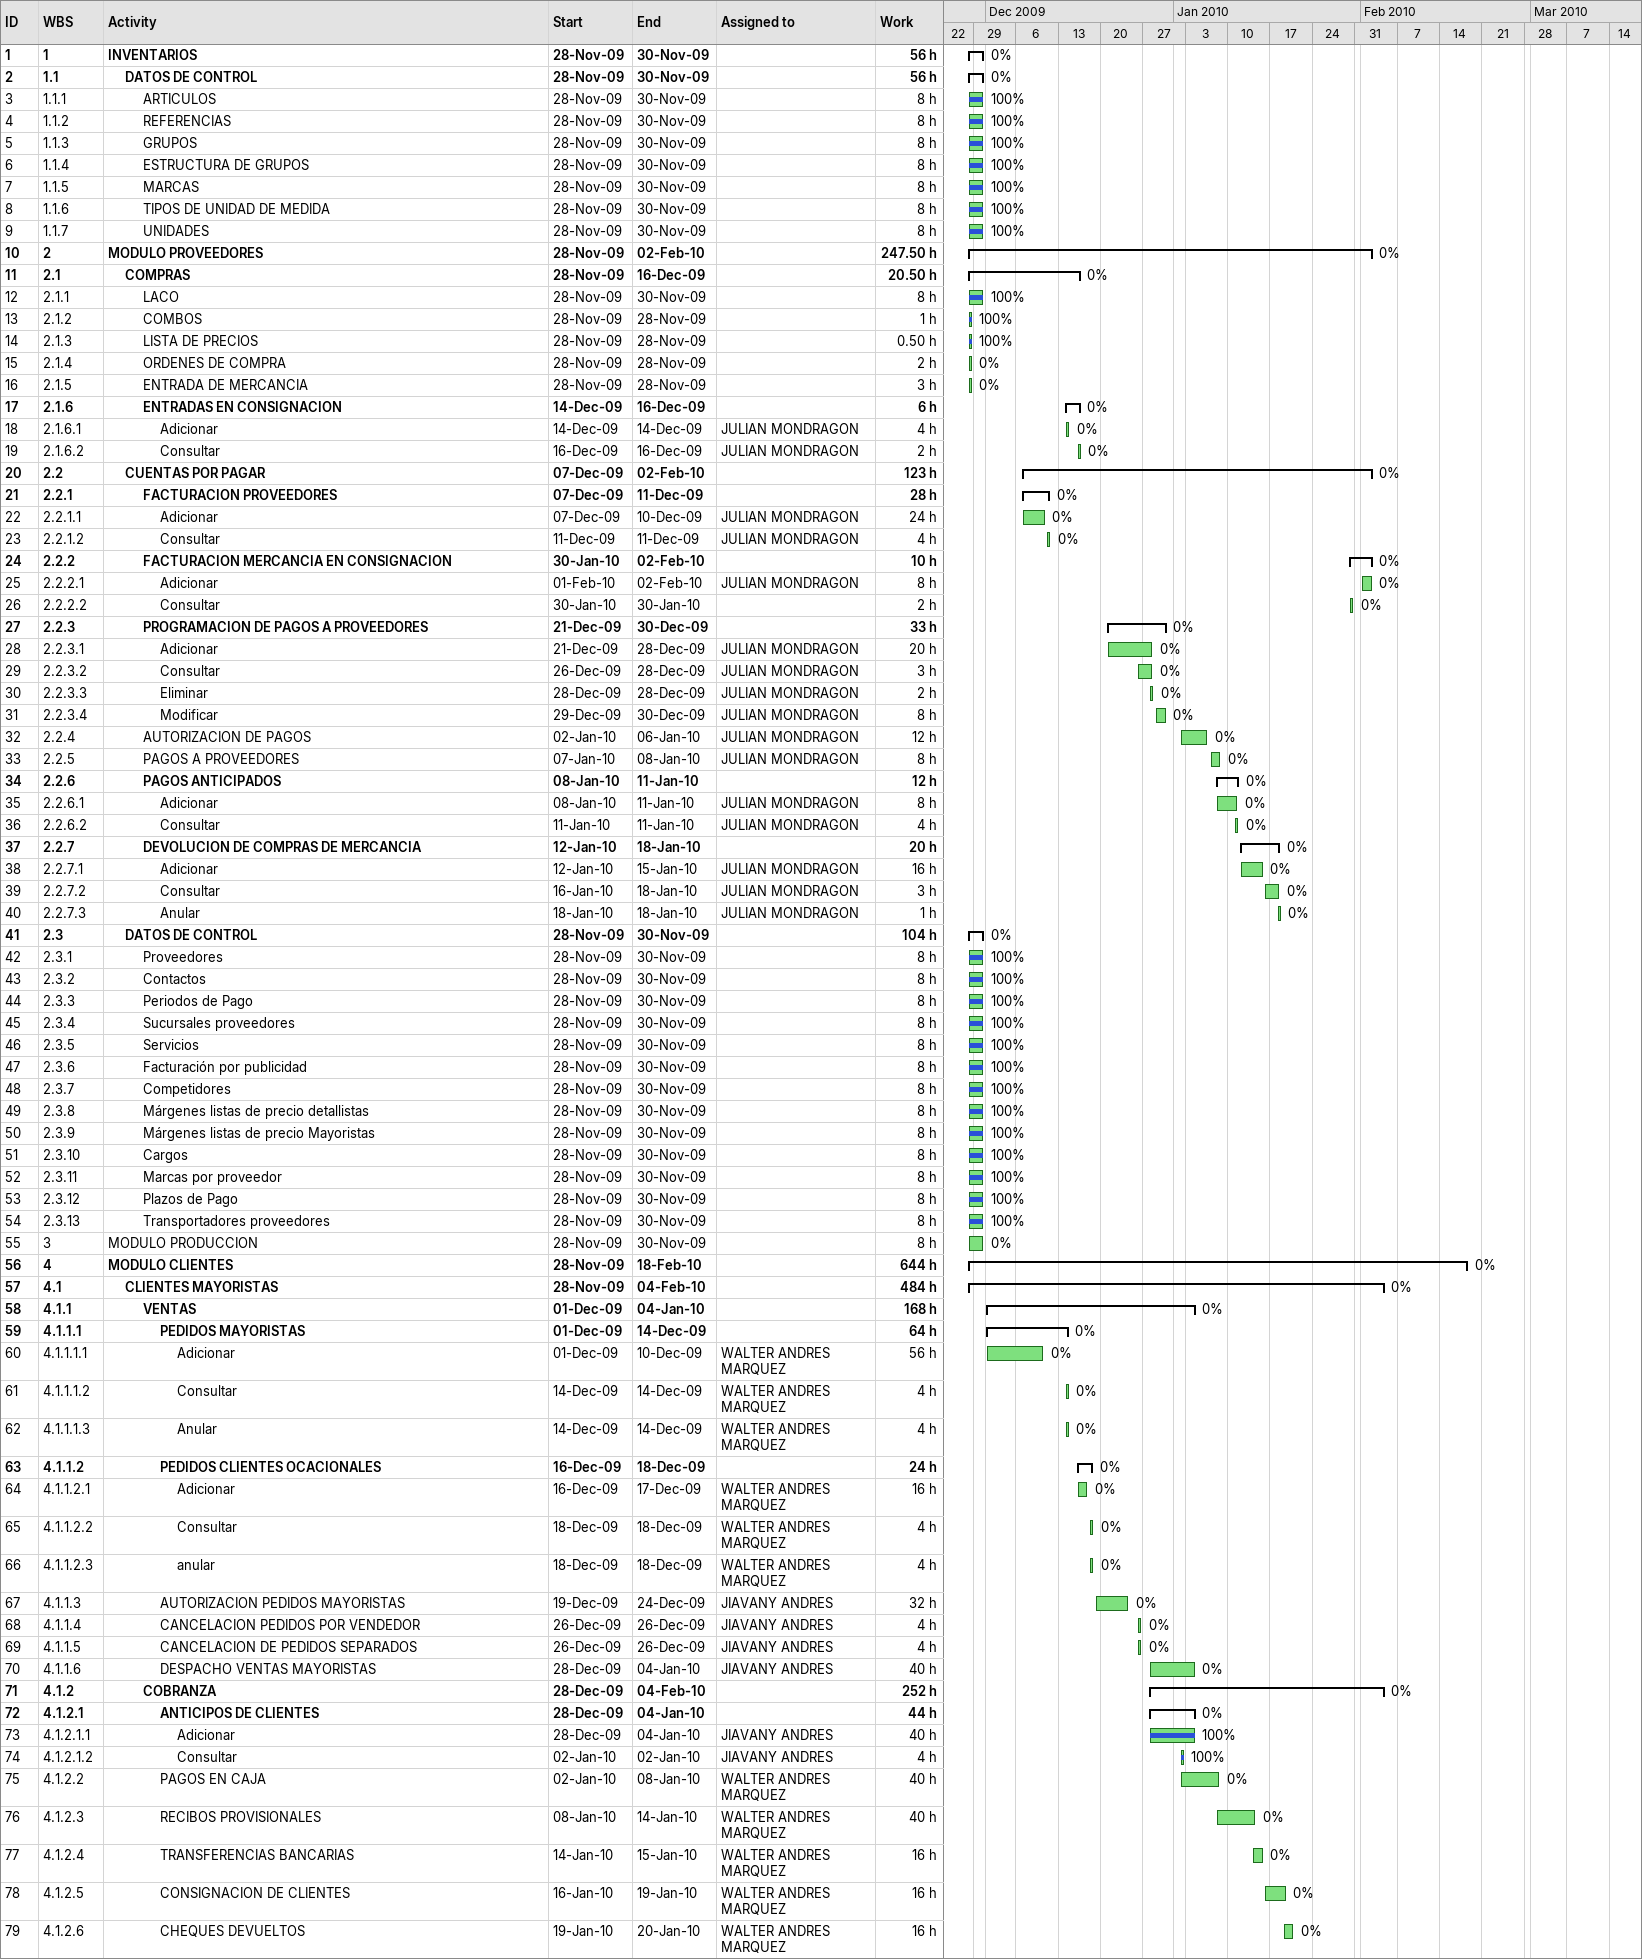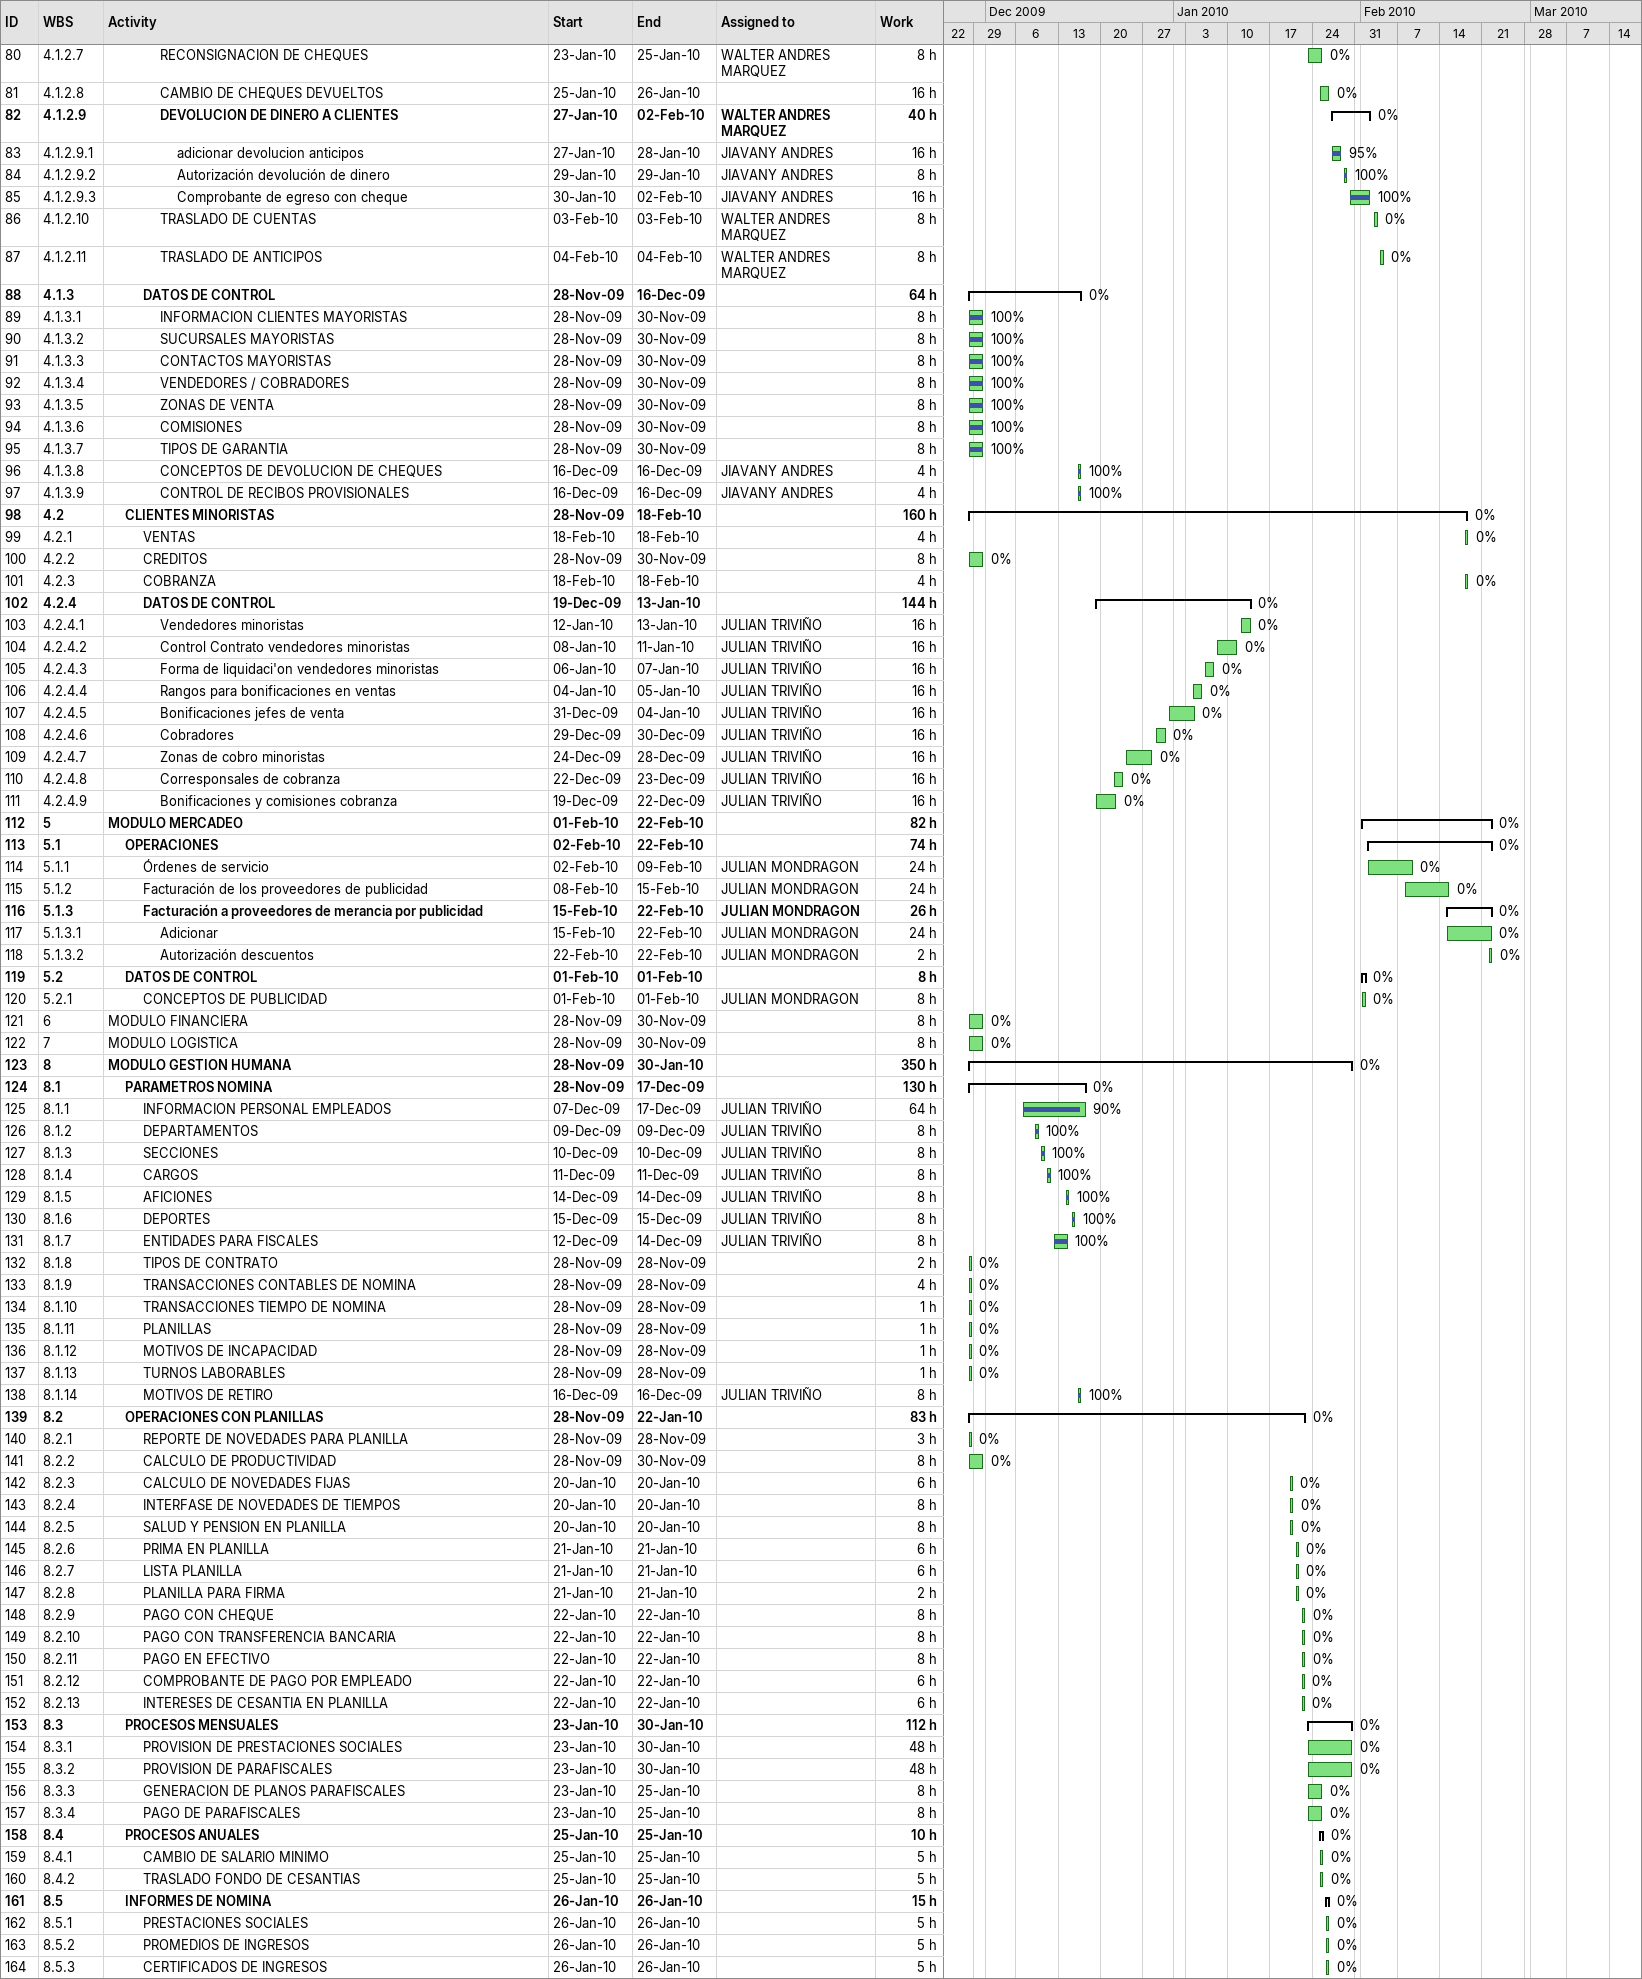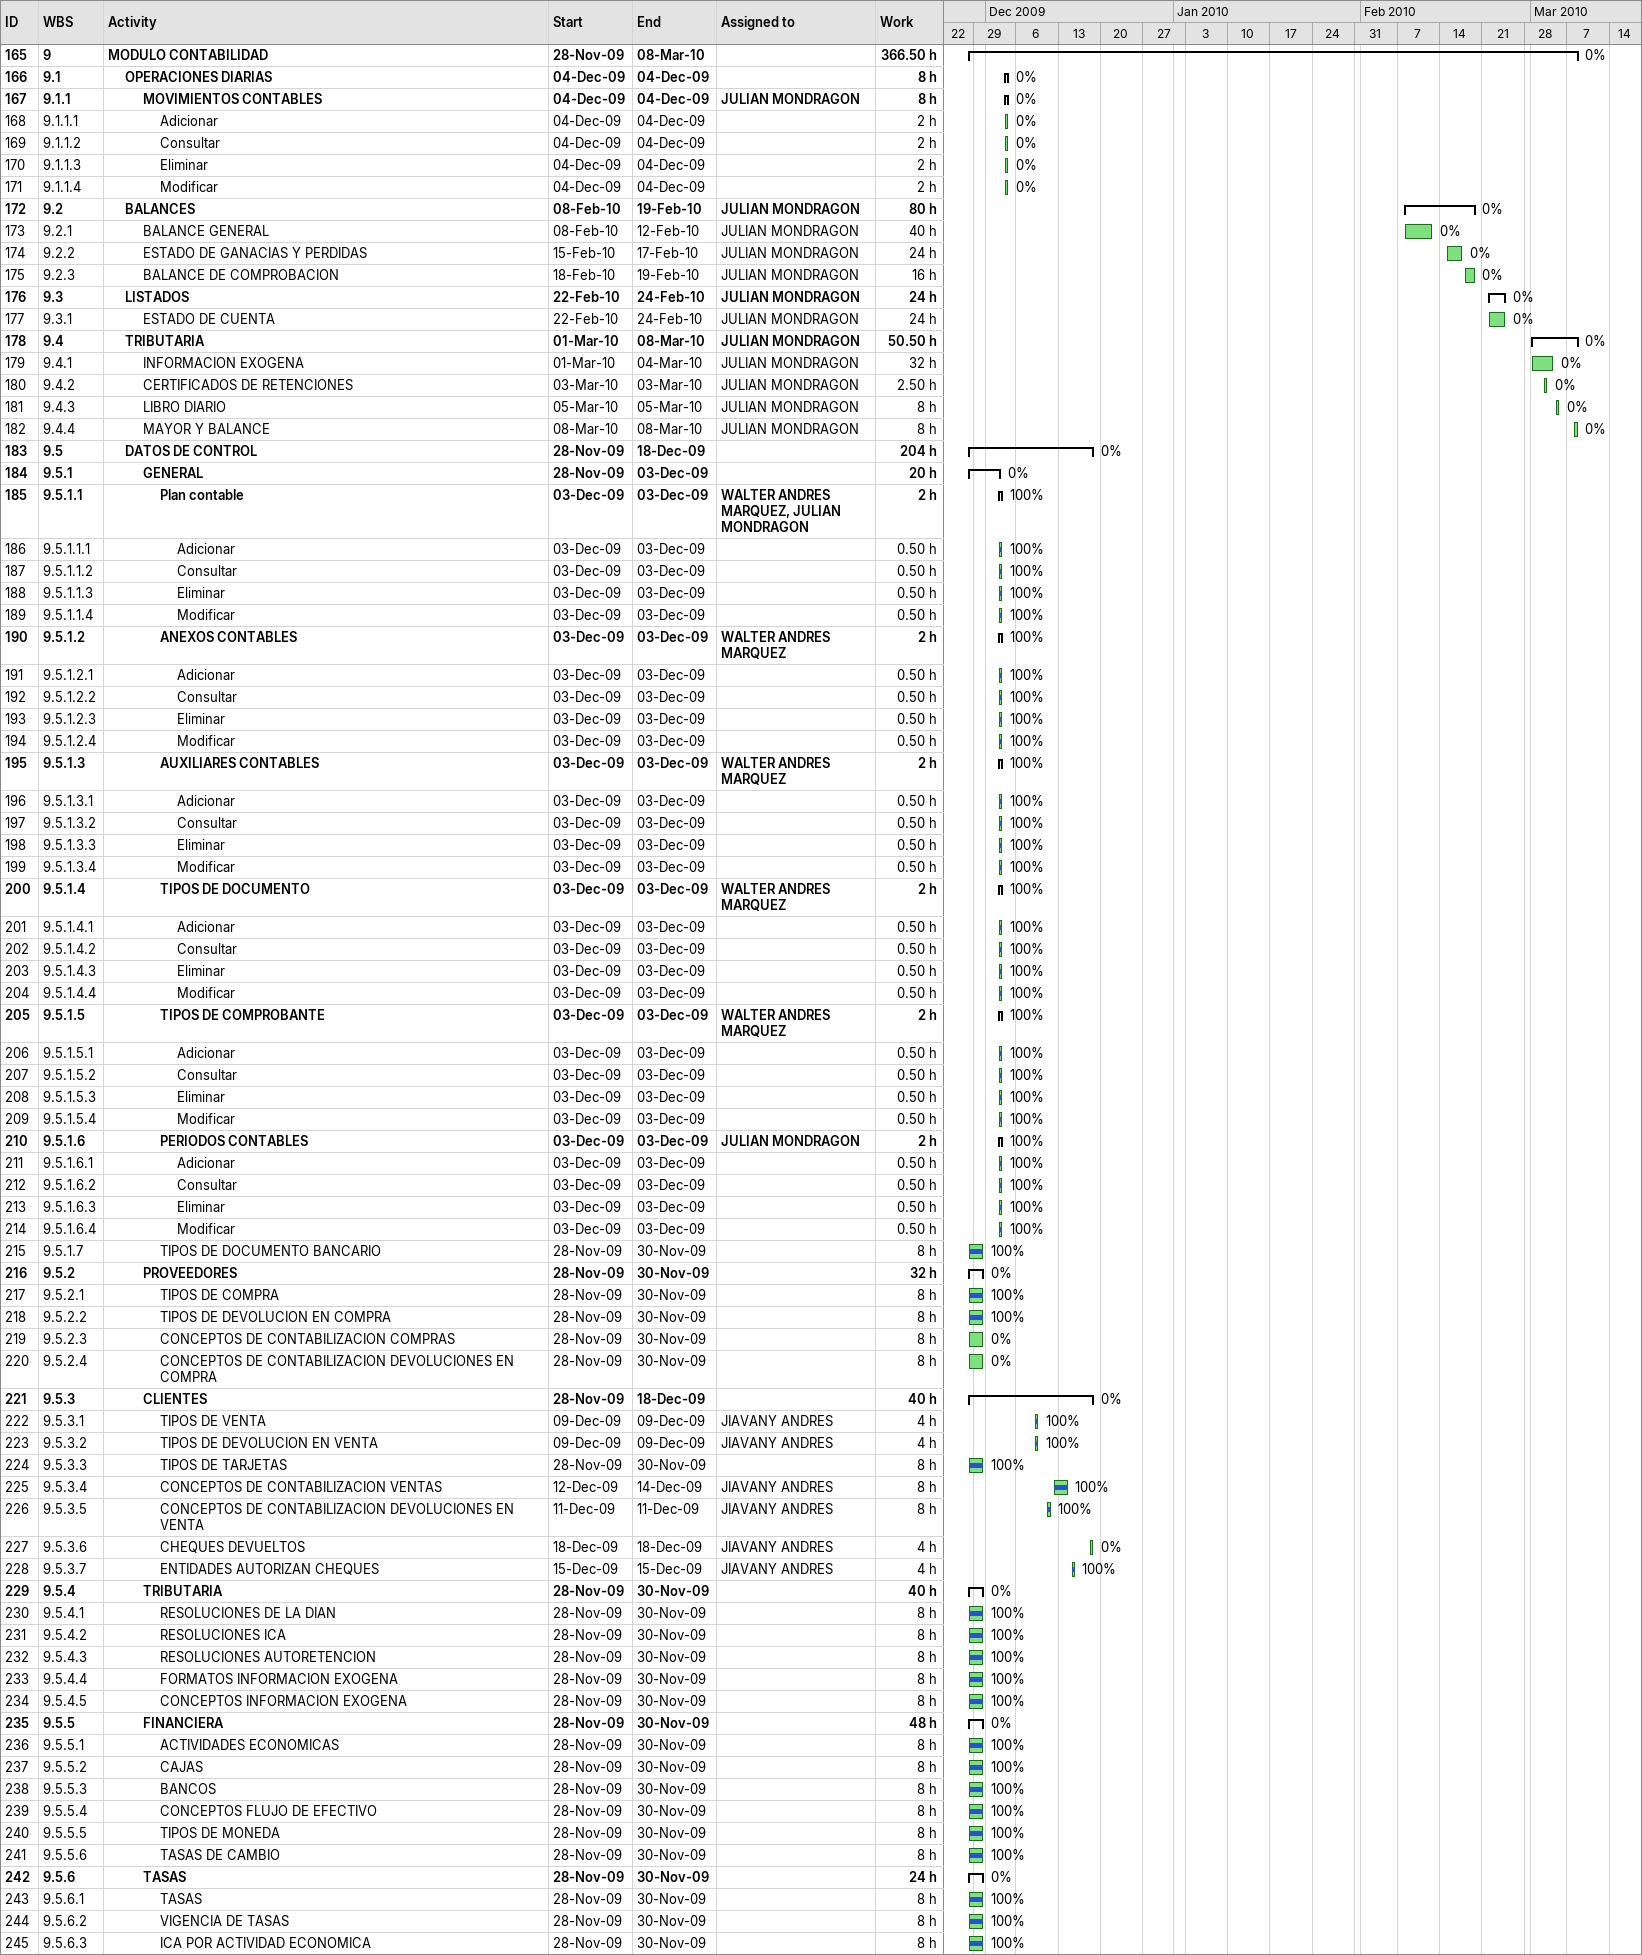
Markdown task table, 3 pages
| ID | WBS | Task | Start | Finish | Resources | % complete | Work (h) |
|---|---|---|---|---|---|---|---|
| 1 | 1 | **INVENTARIOS** | 2009-11-28 | 2009-11-30 |  | 0 | 56 |
| 2 | 1.1 | **DATOS DE CONTROL** | 2009-11-28 | 2009-11-30 |  | 0 | 56 |
| 3 | 1.1.1 | ARTICULOS | 2009-11-28 | 2009-11-30 |  | 100 | 8 |
| 4 | 1.1.2 | REFERENCIAS | 2009-11-28 | 2009-11-30 |  | 100 | 8 |
| 5 | 1.1.3 | GRUPOS | 2009-11-28 | 2009-11-30 |  | 100 | 8 |
| 6 | 1.1.4 | ESTRUCTURA DE GRUPOS | 2009-11-28 | 2009-11-30 |  | 100 | 8 |
| 7 | 1.1.5 | MARCAS | 2009-11-28 | 2009-11-30 |  | 100 | 8 |
| 8 | 1.1.6 | TIPOS DE UNIDAD DE MEDIDA | 2009-11-28 | 2009-11-30 |  | 100 | 8 |
| 9 | 1.1.7 | UNIDADES | 2009-11-28 | 2009-11-30 |  | 100 | 8 |
| 10 | 2 | **MODULO PROVEEDORES** | 2009-11-28 | 2010-02-02 |  | 0 | 247.50 |
| 11 | 2.1 | **COMPRAS** | 2009-11-28 | 2009-12-16 |  | 0 | 20.50 |
| 12 | 2.1.1 | LACO | 2009-11-28 | 2009-11-30 |  | 100 | 8 |
| 13 | 2.1.2 | COMBOS | 2009-11-28 | 2009-11-28 |  | 100 | 1 |
| 14 | 2.1.3 | LISTA DE PRECIOS | 2009-11-28 | 2009-11-28 |  | 100 | 0.50 |
| 15 | 2.1.4 | ORDENES DE COMPRA | 2009-11-28 | 2009-11-28 |  | 0 | 2 |
| 16 | 2.1.5 | ENTRADA DE MERCANCIA | 2009-11-28 | 2009-11-28 |  | 0 | 3 |
| 17 | 2.1.6 | **ENTRADAS EN CONSIGNACION** | 2009-12-14 | 2009-12-16 |  | 0 | 6 |
| 18 | 2.1.6.1 | Adicionar | 2009-12-14 | 2009-12-14 | JULIAN MONDRAGON | 0 | 4 |
| 19 | 2.1.6.2 | Consultar | 2009-12-16 | 2009-12-16 | JULIAN MONDRAGON | 0 | 2 |
| 20 | 2.2 | **CUENTAS POR PAGAR** | 2009-12-07 | 2010-02-02 |  | 0 | 123 |
| 21 | 2.2.1 | **FACTURACION PROVEEDORES** | 2009-12-07 | 2009-12-11 |  | 0 | 28 |
| 22 | 2.2.1.1 | Adicionar | 2009-12-07 | 2009-12-10 | JULIAN MONDRAGON | 0 | 24 |
| 23 | 2.2.1.2 | Consultar | 2009-12-11 | 2009-12-11 | JULIAN MONDRAGON | 0 | 4 |
| 24 | 2.2.2 | **FACTURACION MERCANCIA EN CONSIGNACION** | 2010-01-30 | 2010-02-02 |  | 0 | 10 |
| 25 | 2.2.2.1 | Adicionar | 2010-02-01 | 2010-02-02 | JULIAN MONDRAGON | 0 | 8 |
| 26 | 2.2.2.2 | Consultar | 2010-01-30 | 2010-01-30 |  | 0 | 2 |
| 27 | 2.2.3 | **PROGRAMACION DE PAGOS A PROVEEDORES** | 2009-12-21 | 2009-12-30 |  | 0 | 33 |
| 28 | 2.2.3.1 | Adicionar | 2009-12-21 | 2009-12-28 | JULIAN MONDRAGON | 0 | 20 |
| 29 | 2.2.3.2 | Consultar | 2009-12-26 | 2009-12-28 | JULIAN MONDRAGON | 0 | 3 |
| 30 | 2.2.3.3 | Eliminar | 2009-12-28 | 2009-12-28 | JULIAN MONDRAGON | 0 | 2 |
| 31 | 2.2.3.4 | Modificar | 2009-12-29 | 2009-12-30 | JULIAN MONDRAGON | 0 | 8 |
| 32 | 2.2.4 | AUTORIZACION DE PAGOS | 2010-01-02 | 2010-01-06 | JULIAN MONDRAGON | 0 | 12 |
| 33 | 2.2.5 | PAGOS A PROVEEDORES | 2010-01-07 | 2010-01-08 | JULIAN MONDRAGON | 0 | 8 |
| 34 | 2.2.6 | **PAGOS ANTICIPADOS** | 2010-01-08 | 2010-01-11 |  | 0 | 12 |
| 35 | 2.2.6.1 | Adicionar | 2010-01-08 | 2010-01-11 | JULIAN MONDRAGON | 0 | 8 |
| 36 | 2.2.6.2 | Consultar | 2010-01-11 | 2010-01-11 | JULIAN MONDRAGON | 0 | 4 |
| 37 | 2.2.7 | **DEVOLUCION DE COMPRAS DE MERCANCIA** | 2010-01-12 | 2010-01-18 |  | 0 | 20 |
| 38 | 2.2.7.1 | Adicionar | 2010-01-12 | 2010-01-15 | JULIAN MONDRAGON | 0 | 16 |
| 39 | 2.2.7.2 | Consultar | 2010-01-16 | 2010-01-18 | JULIAN MONDRAGON | 0 | 3 |
| 40 | 2.2.7.3 | Anular | 2010-01-18 | 2010-01-18 | JULIAN MONDRAGON | 0 | 1 |
| 41 | 2.3 | **DATOS DE CONTROL** | 2009-11-28 | 2009-11-30 |  | 0 | 104 |
| 42 | 2.3.1 | Proveedores | 2009-11-28 | 2009-11-30 |  | 100 | 8 |
| 43 | 2.3.2 | Contactos | 2009-11-28 | 2009-11-30 |  | 100 | 8 |
| 44 | 2.3.3 | Periodos de Pago | 2009-11-28 | 2009-11-30 |  | 100 | 8 |
| 45 | 2.3.4 | Sucursales proveedores | 2009-11-28 | 2009-11-30 |  | 100 | 8 |
| 46 | 2.3.5 | Servicios | 2009-11-28 | 2009-11-30 |  | 100 | 8 |
| 47 | 2.3.6 | Facturación por publicidad | 2009-11-28 | 2009-11-30 |  | 100 | 8 |
| 48 | 2.3.7 | Competidores | 2009-11-28 | 2009-11-30 |  | 100 | 8 |
| 49 | 2.3.8 | Márgenes listas de precio detallistas | 2009-11-28 | 2009-11-30 |  | 100 | 8 |
| 50 | 2.3.9 | Márgenes listas de precio Mayoristas | 2009-11-28 | 2009-11-30 |  | 100 | 8 |
| 51 | 2.3.10 | Cargos | 2009-11-28 | 2009-11-30 |  | 100 | 8 |
| 52 | 2.3.11 | Marcas por proveedor | 2009-11-28 | 2009-11-30 |  | 100 | 8 |
| 53 | 2.3.12 | Plazos de Pago | 2009-11-28 | 2009-11-30 |  | 100 | 8 |
| 54 | 2.3.13 | Transportadores proveedores | 2009-11-28 | 2009-11-30 |  | 100 | 8 |
| 55 | 3 | MODULO PRODUCCION | 2009-11-28 | 2009-11-30 |  | 0 | 8 |
| 56 | 4 | **MODULO CLIENTES** | 2009-11-28 | 2010-02-18 |  | 0 | 644 |
| 57 | 4.1 | **CLIENTES MAYORISTAS** | 2009-11-28 | 2010-02-04 |  | 0 | 484 |
| 58 | 4.1.1 | **VENTAS** | 2009-12-01 | 2010-01-04 |  | 0 | 168 |
| 59 | 4.1.1.1 | **PEDIDOS MAYORISTAS** | 2009-12-01 | 2009-12-14 |  | 0 | 64 |
| 60 | 4.1.1.1.1 | Adicionar | 2009-12-01 | 2009-12-10 | WALTER ANDRES MARQUEZ | 0 | 56 |
| 61 | 4.1.1.1.2 | Consultar | 2009-12-14 | 2009-12-14 | WALTER ANDRES MARQUEZ | 0 | 4 |
| 62 | 4.1.1.1.3 | Anular | 2009-12-14 | 2009-12-14 | WALTER ANDRES MARQUEZ | 0 | 4 |
| 63 | 4.1.1.2 | **PEDIDOS CLIENTES OCACIONALES** | 2009-12-16 | 2009-12-18 |  | 0 | 24 |
| 64 | 4.1.1.2.1 | Adicionar | 2009-12-16 | 2009-12-17 | WALTER ANDRES MARQUEZ | 0 | 16 |
| 65 | 4.1.1.2.2 | Consultar | 2009-12-18 | 2009-12-18 | WALTER ANDRES MARQUEZ | 0 | 4 |
| 66 | 4.1.1.2.3 | anular | 2009-12-18 | 2009-12-18 | WALTER ANDRES MARQUEZ | 0 | 4 |
| 67 | 4.1.1.3 | AUTORIZACION PEDIDOS MAYORISTAS | 2009-12-19 | 2009-12-24 | JIAVANY ANDRES | 0 | 32 |
| 68 | 4.1.1.4 | CANCELACION PEDIDOS POR VENDEDOR | 2009-12-26 | 2009-12-26 | JIAVANY ANDRES | 0 | 4 |
| 69 | 4.1.1.5 | CANCELACION DE PEDIDOS SEPARADOS | 2009-12-26 | 2009-12-26 | JIAVANY ANDRES | 0 | 4 |
| 70 | 4.1.1.6 | DESPACHO VENTAS MAYORISTAS | 2009-12-28 | 2010-01-04 | JIAVANY ANDRES | 0 | 40 |
| 71 | 4.1.2 | **COBRANZA** | 2009-12-28 | 2010-02-04 |  | 0 | 252 |
| 72 | 4.1.2.1 | **ANTICIPOS DE CLIENTES** | 2009-12-28 | 2010-01-04 |  | 0 | 44 |
| 73 | 4.1.2.1.1 | Adicionar | 2009-12-28 | 2010-01-04 | JIAVANY ANDRES | 100 | 40 |
| 74 | 4.1.2.1.2 | Consultar | 2010-01-02 | 2010-01-02 | JIAVANY ANDRES | 100 | 4 |
| 75 | 4.1.2.2 | PAGOS EN CAJA | 2010-01-02 | 2010-01-08 | WALTER ANDRES MARQUEZ | 0 | 40 |
| 76 | 4.1.2.3 | RECIBOS PROVISIONALES | 2010-01-08 | 2010-01-14 | WALTER ANDRES MARQUEZ | 0 | 40 |
| 77 | 4.1.2.4 | TRANSFERENCIAS BANCARIAS | 2010-01-14 | 2010-01-15 | WALTER ANDRES MARQUEZ | 0 | 16 |
| 78 | 4.1.2.5 | CONSIGNACION DE CLIENTES | 2010-01-16 | 2010-01-19 | WALTER ANDRES MARQUEZ | 0 | 16 |
| 79 | 4.1.2.6 | CHEQUES DEVUELTOS | 2010-01-19 | 2010-01-20 | WALTER ANDRES MARQUEZ | 0 | 16 |
| 80 | 4.1.2.7 | RECONSIGNACION DE CHEQUES | 2010-01-23 | 2010-01-25 | WALTER ANDRES MARQUEZ | 0 | 8 |
| 81 | 4.1.2.8 | CAMBIO DE CHEQUES DEVUELTOS | 2010-01-25 | 2010-01-26 |  | 0 | 16 |
| 82 | 4.1.2.9 | **DEVOLUCION DE DINERO A CLIENTES** | 2010-01-27 | 2010-02-02 | WALTER ANDRES MARQUEZ | 0 | 40 |
| 83 | 4.1.2.9.1 | adicionar devolucion anticipos | 2010-01-27 | 2010-01-28 | JIAVANY ANDRES | 95 | 16 |
| 84 | 4.1.2.9.2 | Autorización devolución de dinero | 2010-01-29 | 2010-01-29 | JIAVANY ANDRES | 100 | 8 |
| 85 | 4.1.2.9.3 | Comprobante de egreso con cheque | 2010-01-30 | 2010-02-02 | JIAVANY ANDRES | 100 | 16 |
| 86 | 4.1.2.10 | TRASLADO DE CUENTAS | 2010-02-03 | 2010-02-03 | WALTER ANDRES MARQUEZ | 0 | 8 |
| 87 | 4.1.2.11 | TRASLADO DE ANTICIPOS | 2010-02-04 | 2010-02-04 | WALTER ANDRES MARQUEZ | 0 | 8 |
| 88 | 4.1.3 | **DATOS DE CONTROL** | 2009-11-28 | 2009-12-16 |  | 0 | 64 |
| 89 | 4.1.3.1 | INFORMACION CLIENTES MAYORISTAS | 2009-11-28 | 2009-11-30 |  | 100 | 8 |
| 90 | 4.1.3.2 | SUCURSALES MAYORISTAS | 2009-11-28 | 2009-11-30 |  | 100 | 8 |
| 91 | 4.1.3.3 | CONTACTOS MAYORISTAS | 2009-11-28 | 2009-11-30 |  | 100 | 8 |
| 92 | 4.1.3.4 | VENDEDORES / COBRADORES | 2009-11-28 | 2009-11-30 |  | 100 | 8 |
| 93 | 4.1.3.5 | ZONAS DE VENTA | 2009-11-28 | 2009-11-30 |  | 100 | 8 |
| 94 | 4.1.3.6 | COMISIONES | 2009-11-28 | 2009-11-30 |  | 100 | 8 |
| 95 | 4.1.3.7 | TIPOS DE GARANTIA | 2009-11-28 | 2009-11-30 |  | 100 | 8 |
| 96 | 4.1.3.8 | CONCEPTOS DE DEVOLUCION DE CHEQUES | 2009-12-16 | 2009-12-16 | JIAVANY ANDRES | 100 | 4 |
| 97 | 4.1.3.9 | CONTROL DE RECIBOS PROVISIONALES | 2009-12-16 | 2009-12-16 | JIAVANY ANDRES | 100 | 4 |
| 98 | 4.2 | **CLIENTES MINORISTAS** | 2009-11-28 | 2010-02-18 |  | 0 | 160 |
| 99 | 4.2.1 | VENTAS | 2010-02-18 | 2010-02-18 |  | 0 | 4 |
| 100 | 4.2.2 | CREDITOS | 2009-11-28 | 2009-11-30 |  | 0 | 8 |
| 101 | 4.2.3 | COBRANZA | 2010-02-18 | 2010-02-18 |  | 0 | 4 |
| 102 | 4.2.4 | **DATOS DE CONTROL** | 2009-12-19 | 2010-01-13 |  | 0 | 144 |
| 103 | 4.2.4.1 | Vendedores minoristas | 2010-01-12 | 2010-01-13 | JULIAN TRIVIÑO | 0 | 16 |
| 104 | 4.2.4.2 | Control Contrato vendedores minoristas | 2010-01-08 | 2010-01-11 | JULIAN TRIVIÑO | 0 | 16 |
| 105 | 4.2.4.3 | Forma de liquidaci'on vendedores minoristas | 2010-01-06 | 2010-01-07 | JULIAN TRIVIÑO | 0 | 16 |
| 106 | 4.2.4.4 | Rangos para bonificaciones en ventas | 2010-01-04 | 2010-01-05 | JULIAN TRIVIÑO | 0 | 16 |
| 107 | 4.2.4.5 | Bonificaciones jefes de venta | 2009-12-31 | 2010-01-04 | JULIAN TRIVIÑO | 0 | 16 |
| 108 | 4.2.4.6 | Cobradores | 2009-12-29 | 2009-12-30 | JULIAN TRIVIÑO | 0 | 16 |
| 109 | 4.2.4.7 | Zonas de cobro minoristas | 2009-12-24 | 2009-12-28 | JULIAN TRIVIÑO | 0 | 16 |
| 110 | 4.2.4.8 | Corresponsales de cobranza | 2009-12-22 | 2009-12-23 | JULIAN TRIVIÑO | 0 | 16 |
| 111 | 4.2.4.9 | Bonificaciones y comisiones cobranza | 2009-12-19 | 2009-12-22 | JULIAN TRIVIÑO | 0 | 16 |
| 112 | 5 | **MODULO MERCADEO** | 2010-02-01 | 2010-02-22 |  | 0 | 82 |
| 113 | 5.1 | **OPERACIONES** | 2010-02-02 | 2010-02-22 |  | 0 | 74 |
| 114 | 5.1.1 | Órdenes de servicio | 2010-02-02 | 2010-02-09 | JULIAN MONDRAGON | 0 | 24 |
| 115 | 5.1.2 | Facturación de los proveedores de publicidad | 2010-02-08 | 2010-02-15 | JULIAN MONDRAGON | 0 | 24 |
| 116 | 5.1.3 | **Facturación a proveedores de merancia por publicidad** | 2010-02-15 | 2010-02-22 | JULIAN MONDRAGON | 0 | 26 |
| 117 | 5.1.3.1 | Adicionar | 2010-02-15 | 2010-02-22 | JULIAN MONDRAGON | 0 | 24 |
| 118 | 5.1.3.2 | Autorización descuentos | 2010-02-22 | 2010-02-22 | JULIAN MONDRAGON | 0 | 2 |
| 119 | 5.2 | **DATOS DE CONTROL** | 2010-02-01 | 2010-02-01 |  | 0 | 8 |
| 120 | 5.2.1 | CONCEPTOS DE PUBLICIDAD | 2010-02-01 | 2010-02-01 | JULIAN MONDRAGON | 0 | 8 |
| 121 | 6 | MODULO FINANCIERA | 2009-11-28 | 2009-11-30 |  | 0 | 8 |
| 122 | 7 | MODULO LOGISTICA | 2009-11-28 | 2009-11-30 |  | 0 | 8 |
| 123 | 8 | **MODULO GESTION HUMANA** | 2009-11-28 | 2010-01-30 |  | 0 | 350 |
| 124 | 8.1 | **PARAMETROS NOMINA** | 2009-11-28 | 2009-12-17 |  | 0 | 130 |
| 125 | 8.1.1 | INFORMACION PERSONAL EMPLEADOS | 2009-12-07 | 2009-12-17 | JULIAN TRIVIÑO | 90 | 64 |
| 126 | 8.1.2 | DEPARTAMENTOS | 2009-12-09 | 2009-12-09 | JULIAN TRIVIÑO | 100 | 8 |
| 127 | 8.1.3 | SECCIONES | 2009-12-10 | 2009-12-10 | JULIAN TRIVIÑO | 100 | 8 |
| 128 | 8.1.4 | CARGOS | 2009-12-11 | 2009-12-11 | JULIAN TRIVIÑO | 100 | 8 |
| 129 | 8.1.5 | AFICIONES | 2009-12-14 | 2009-12-14 | JULIAN TRIVIÑO | 100 | 8 |
| 130 | 8.1.6 | DEPORTES | 2009-12-15 | 2009-12-15 | JULIAN TRIVIÑO | 100 | 8 |
| 131 | 8.1.7 | ENTIDADES PARA FISCALES | 2009-12-12 | 2009-12-14 | JULIAN TRIVIÑO | 100 | 8 |
| 132 | 8.1.8 | TIPOS DE CONTRATO | 2009-11-28 | 2009-11-28 |  | 0 | 2 |
| 133 | 8.1.9 | TRANSACCIONES CONTABLES DE NOMINA | 2009-11-28 | 2009-11-28 |  | 0 | 4 |
| 134 | 8.1.10 | TRANSACCIONES TIEMPO DE NOMINA | 2009-11-28 | 2009-11-28 |  | 0 | 1 |
| 135 | 8.1.11 | PLANILLAS | 2009-11-28 | 2009-11-28 |  | 0 | 1 |
| 136 | 8.1.12 | MOTIVOS DE INCAPACIDAD | 2009-11-28 | 2009-11-28 |  | 0 | 1 |
| 137 | 8.1.13 | TURNOS LABORABLES | 2009-11-28 | 2009-11-28 |  | 0 | 1 |
| 138 | 8.1.14 | MOTIVOS DE RETIRO | 2009-12-16 | 2009-12-16 | JULIAN TRIVIÑO | 100 | 8 |
| 139 | 8.2 | **OPERACIONES CON PLANILLAS** | 2009-11-28 | 2010-01-22 |  | 0 | 83 |
| 140 | 8.2.1 | REPORTE DE NOVEDADES PARA PLANILLA | 2009-11-28 | 2009-11-28 |  | 0 | 3 |
| 141 | 8.2.2 | CALCULO DE PRODUCTIVIDAD | 2009-11-28 | 2009-11-30 |  | 0 | 8 |
| 142 | 8.2.3 | CALCULO DE NOVEDADES FIJAS | 2010-01-20 | 2010-01-20 |  | 0 | 6 |
| 143 | 8.2.4 | INTERFASE DE NOVEDADES DE TIEMPOS | 2010-01-20 | 2010-01-20 |  | 0 | 8 |
| 144 | 8.2.5 | SALUD Y PENSION EN PLANILLA | 2010-01-20 | 2010-01-20 |  | 0 | 8 |
| 145 | 8.2.6 | PRIMA EN PLANILLA | 2010-01-21 | 2010-01-21 |  | 0 | 6 |
| 146 | 8.2.7 | LISTA PLANILLA | 2010-01-21 | 2010-01-21 |  | 0 | 6 |
| 147 | 8.2.8 | PLANILLA PARA FIRMA | 2010-01-21 | 2010-01-21 |  | 0 | 2 |
| 148 | 8.2.9 | PAGO CON CHEQUE | 2010-01-22 | 2010-01-22 |  | 0 | 8 |
| 149 | 8.2.10 | PAGO CON TRANSFERENCIA BANCARIA | 2010-01-22 | 2010-01-22 |  | 0 | 8 |
| 150 | 8.2.11 | PAGO EN EFECTIVO | 2010-01-22 | 2010-01-22 |  | 0 | 8 |
| 151 | 8.2.12 | COMPROBANTE DE PAGO POR EMPLEADO | 2010-01-22 | 2010-01-22 |  | 0 | 6 |
| 152 | 8.2.13 | INTERESES DE CESANTIA EN PLANILLA | 2010-01-22 | 2010-01-22 |  | 0 | 6 |
| 153 | 8.3 | **PROCESOS MENSUALES** | 2010-01-23 | 2010-01-30 |  | 0 | 112 |
| 154 | 8.3.1 | PROVISION DE PRESTACIONES SOCIALES | 2010-01-23 | 2010-01-30 |  | 0 | 48 |
| 155 | 8.3.2 | PROVISION DE PARAFISCALES | 2010-01-23 | 2010-01-30 |  | 0 | 48 |
| 156 | 8.3.3 | GENERACION DE PLANOS PARAFISCALES | 2010-01-23 | 2010-01-25 |  | 0 | 8 |
| 157 | 8.3.4 | PAGO DE PARAFISCALES | 2010-01-23 | 2010-01-25 |  | 0 | 8 |
| 158 | 8.4 | **PROCESOS ANUALES** | 2010-01-25 | 2010-01-25 |  | 0 | 10 |
| 159 | 8.4.1 | CAMBIO DE SALARIO MINIMO | 2010-01-25 | 2010-01-25 |  | 0 | 5 |
| 160 | 8.4.2 | TRASLADO FONDO DE CESANTIAS | 2010-01-25 | 2010-01-25 |  | 0 | 5 |
| 161 | 8.5 | **INFORMES DE NOMINA** | 2010-01-26 | 2010-01-26 |  | 0 | 15 |
| 162 | 8.5.1 | PRESTACIONES SOCIALES | 2010-01-26 | 2010-01-26 |  | 0 | 5 |
| 163 | 8.5.2 | PROMEDIOS DE INGRESOS | 2010-01-26 | 2010-01-26 |  | 0 | 5 |
| 164 | 8.5.3 | CERTIFICADOS DE INGRESOS | 2010-01-26 | 2010-01-26 |  | 0 | 5 |
| 165 | 9 | **MODULO CONTABILIDAD** | 2009-11-28 | 2010-03-08 |  | 0 | 366.50 |
| 166 | 9.1 | **OPERACIONES DIARIAS** | 2009-12-04 | 2009-12-04 |  | 0 | 8 |
| 167 | 9.1.1 | **MOVIMIENTOS CONTABLES** | 2009-12-04 | 2009-12-04 | JULIAN MONDRAGON | 0 | 8 |
| 168 | 9.1.1.1 | Adicionar | 2009-12-04 | 2009-12-04 |  | 0 | 2 |
| 169 | 9.1.1.2 | Consultar | 2009-12-04 | 2009-12-04 |  | 0 | 2 |
| 170 | 9.1.1.3 | Eliminar | 2009-12-04 | 2009-12-04 |  | 0 | 2 |
| 171 | 9.1.1.4 | Modificar | 2009-12-04 | 2009-12-04 |  | 0 | 2 |
| 172 | 9.2 | **BALANCES** | 2010-02-08 | 2010-02-19 | JULIAN MONDRAGON | 0 | 80 |
| 173 | 9.2.1 | BALANCE GENERAL | 2010-02-08 | 2010-02-12 | JULIAN MONDRAGON | 0 | 40 |
| 174 | 9.2.2 | ESTADO DE GANACIAS Y PERDIDAS | 2010-02-15 | 2010-02-17 | JULIAN MONDRAGON | 0 | 24 |
| 175 | 9.2.3 | BALANCE DE COMPROBACION | 2010-02-18 | 2010-02-19 | JULIAN MONDRAGON | 0 | 16 |
| 176 | 9.3 | **LISTADOS** | 2010-02-22 | 2010-02-24 | JULIAN MONDRAGON | 0 | 24 |
| 177 | 9.3.1 | ESTADO DE CUENTA | 2010-02-22 | 2010-02-24 | JULIAN MONDRAGON | 0 | 24 |
| 178 | 9.4 | **TRIBUTARIA** | 2010-03-01 | 2010-03-08 | JULIAN MONDRAGON | 0 | 50.50 |
| 179 | 9.4.1 | INFORMACION EXOGENA | 2010-03-01 | 2010-03-04 | JULIAN MONDRAGON | 0 | 32 |
| 180 | 9.4.2 | CERTIFICADOS DE RETENCIONES | 2010-03-03 | 2010-03-03 | JULIAN MONDRAGON | 0 | 2.50 |
| 181 | 9.4.3 | LIBRO DIARIO | 2010-03-05 | 2010-03-05 | JULIAN MONDRAGON | 0 | 8 |
| 182 | 9.4.4 | MAYOR Y BALANCE | 2010-03-08 | 2010-03-08 | JULIAN MONDRAGON | 0 | 8 |
| 183 | 9.5 | **DATOS DE CONTROL** | 2009-11-28 | 2009-12-18 |  | 0 | 204 |
| 184 | 9.5.1 | **GENERAL** | 2009-11-28 | 2009-12-03 |  | 0 | 20 |
| 185 | 9.5.1.1 | **Plan contable** | 2009-12-03 | 2009-12-03 | WALTER ANDRES MARQUEZ, JULIAN MONDRAGON | 100 | 2 |
| 186 | 9.5.1.1.1 | Adicionar | 2009-12-03 | 2009-12-03 |  | 100 | 0.50 |
| 187 | 9.5.1.1.2 | Consultar | 2009-12-03 | 2009-12-03 |  | 100 | 0.50 |
| 188 | 9.5.1.1.3 | Eliminar | 2009-12-03 | 2009-12-03 |  | 100 | 0.50 |
| 189 | 9.5.1.1.4 | Modificar | 2009-12-03 | 2009-12-03 |  | 100 | 0.50 |
| 190 | 9.5.1.2 | **ANEXOS CONTABLES** | 2009-12-03 | 2009-12-03 | WALTER ANDRES MARQUEZ | 100 | 2 |
| 191 | 9.5.1.2.1 | Adicionar | 2009-12-03 | 2009-12-03 |  | 100 | 0.50 |
| 192 | 9.5.1.2.2 | Consultar | 2009-12-03 | 2009-12-03 |  | 100 | 0.50 |
| 193 | 9.5.1.2.3 | Eliminar | 2009-12-03 | 2009-12-03 |  | 100 | 0.50 |
| 194 | 9.5.1.2.4 | Modificar | 2009-12-03 | 2009-12-03 |  | 100 | 0.50 |
| 195 | 9.5.1.3 | **AUXILIARES CONTABLES** | 2009-12-03 | 2009-12-03 | WALTER ANDRES MARQUEZ | 100 | 2 |
| 196 | 9.5.1.3.1 | Adicionar | 2009-12-03 | 2009-12-03 |  | 100 | 0.50 |
| 197 | 9.5.1.3.2 | Consultar | 2009-12-03 | 2009-12-03 |  | 100 | 0.50 |
| 198 | 9.5.1.3.3 | Eliminar | 2009-12-03 | 2009-12-03 |  | 100 | 0.50 |
| 199 | 9.5.1.3.4 | Modificar | 2009-12-03 | 2009-12-03 |  | 100 | 0.50 |
| 200 | 9.5.1.4 | **TIPOS DE DOCUMENTO** | 2009-12-03 | 2009-12-03 | WALTER ANDRES MARQUEZ | 100 | 2 |
| 201 | 9.5.1.4.1 | Adicionar | 2009-12-03 | 2009-12-03 |  | 100 | 0.50 |
| 202 | 9.5.1.4.2 | Consultar | 2009-12-03 | 2009-12-03 |  | 100 | 0.50 |
| 203 | 9.5.1.4.3 | Eliminar | 2009-12-03 | 2009-12-03 |  | 100 | 0.50 |
| 204 | 9.5.1.4.4 | Modificar | 2009-12-03 | 2009-12-03 |  | 100 | 0.50 |
| 205 | 9.5.1.5 | **TIPOS DE COMPROBANTE** | 2009-12-03 | 2009-12-03 | WALTER ANDRES MARQUEZ | 100 | 2 |
| 206 | 9.5.1.5.1 | Adicionar | 2009-12-03 | 2009-12-03 |  | 100 | 0.50 |
| 207 | 9.5.1.5.2 | Consultar | 2009-12-03 | 2009-12-03 |  | 100 | 0.50 |
| 208 | 9.5.1.5.3 | Eliminar | 2009-12-03 | 2009-12-03 |  | 100 | 0.50 |
| 209 | 9.5.1.5.4 | Modificar | 2009-12-03 | 2009-12-03 |  | 100 | 0.50 |
| 210 | 9.5.1.6 | **PERIODOS CONTABLES** | 2009-12-03 | 2009-12-03 | JULIAN MONDRAGON | 100 | 2 |
| 211 | 9.5.1.6.1 | Adicionar | 2009-12-03 | 2009-12-03 |  | 100 | 0.50 |
| 212 | 9.5.1.6.2 | Consultar | 2009-12-03 | 2009-12-03 |  | 100 | 0.50 |
| 213 | 9.5.1.6.3 | Eliminar | 2009-12-03 | 2009-12-03 |  | 100 | 0.50 |
| 214 | 9.5.1.6.4 | Modificar | 2009-12-03 | 2009-12-03 |  | 100 | 0.50 |
| 215 | 9.5.1.7 | TIPOS DE DOCUMENTO BANCARIO | 2009-11-28 | 2009-11-30 |  | 100 | 8 |
| 216 | 9.5.2 | **PROVEEDORES** | 2009-11-28 | 2009-11-30 |  | 0 | 32 |
| 217 | 9.5.2.1 | TIPOS DE COMPRA | 2009-11-28 | 2009-11-30 |  | 100 | 8 |
| 218 | 9.5.2.2 | TIPOS DE DEVOLUCION EN COMPRA | 2009-11-28 | 2009-11-30 |  | 100 | 8 |
| 219 | 9.5.2.3 | CONCEPTOS DE CONTABILIZACION COMPRAS | 2009-11-28 | 2009-11-30 |  | 0 | 8 |
| 220 | 9.5.2.4 | CONCEPTOS DE CONTABILIZACION DEVOLUCIONES EN COMPRA | 2009-11-28 | 2009-11-30 |  | 0 | 8 |
| 221 | 9.5.3 | **CLIENTES** | 2009-11-28 | 2009-12-18 |  | 0 | 40 |
| 222 | 9.5.3.1 | TIPOS DE VENTA | 2009-12-09 | 2009-12-09 | JIAVANY ANDRES | 100 | 4 |
| 223 | 9.5.3.2 | TIPOS DE DEVOLUCION EN VENTA | 2009-12-09 | 2009-12-09 | JIAVANY ANDRES | 100 | 4 |
| 224 | 9.5.3.3 | TIPOS DE TARJETAS | 2009-11-28 | 2009-11-30 |  | 100 | 8 |
| 225 | 9.5.3.4 | CONCEPTOS DE CONTABILIZACION VENTAS | 2009-12-12 | 2009-12-14 | JIAVANY ANDRES | 100 | 8 |
| 226 | 9.5.3.5 | CONCEPTOS DE CONTABILIZACION DEVOLUCIONES EN VENTA | 2009-12-11 | 2009-12-11 | JIAVANY ANDRES | 100 | 8 |
| 227 | 9.5.3.6 | CHEQUES DEVUELTOS | 2009-12-18 | 2009-12-18 | JIAVANY ANDRES | 0 | 4 |
| 228 | 9.5.3.7 | ENTIDADES AUTORIZAN CHEQUES | 2009-12-15 | 2009-12-15 | JIAVANY ANDRES | 100 | 4 |
| 229 | 9.5.4 | **TRIBUTARIA** | 2009-11-28 | 2009-11-30 |  | 0 | 40 |
| 230 | 9.5.4.1 | RESOLUCIONES DE LA DIAN | 2009-11-28 | 2009-11-30 |  | 100 | 8 |
| 231 | 9.5.4.2 | RESOLUCIONES ICA | 2009-11-28 | 2009-11-30 |  | 100 | 8 |
| 232 | 9.5.4.3 | RESOLUCIONES AUTORETENCION | 2009-11-28 | 2009-11-30 |  | 100 | 8 |
| 233 | 9.5.4.4 | FORMATOS INFORMACION EXOGENA | 2009-11-28 | 2009-11-30 |  | 100 | 8 |
| 234 | 9.5.4.5 | CONCEPTOS INFORMACION EXOGENA | 2009-11-28 | 2009-11-30 |  | 100 | 8 |
| 235 | 9.5.5 | **FINANCIERA** | 2009-11-28 | 2009-11-30 |  | 0 | 48 |
| 236 | 9.5.5.1 | ACTIVIDADES ECONOMICAS | 2009-11-28 | 2009-11-30 |  | 100 | 8 |
| 237 | 9.5.5.2 | CAJAS | 2009-11-28 | 2009-11-30 |  | 100 | 8 |
| 238 | 9.5.5.3 | BANCOS | 2009-11-28 | 2009-11-30 |  | 100 | 8 |
| 239 | 9.5.5.4 | CONCEPTOS FLUJO DE EFECTIVO | 2009-11-28 | 2009-11-30 |  | 100 | 8 |
| 240 | 9.5.5.5 | TIPOS DE MONEDA | 2009-11-28 | 2009-11-30 |  | 100 | 8 |
| 241 | 9.5.5.6 | TASAS DE CAMBIO | 2009-11-28 | 2009-11-30 |  | 100 | 8 |
| 242 | 9.5.6 | **TASAS** | 2009-11-28 | 2009-11-30 |  | 0 | 24 |
| 243 | 9.5.6.1 | TASAS | 2009-11-28 | 2009-11-30 |  | 100 | 8 |
| 244 | 9.5.6.2 | VIGENCIA DE TASAS | 2009-11-28 | 2009-11-30 |  | 100 | 8 |
| 245 | 9.5.6.3 | ICA POR ACTIVIDAD ECONOMICA | 2009-11-28 | 2009-11-30 |  | 100 | 8 |
